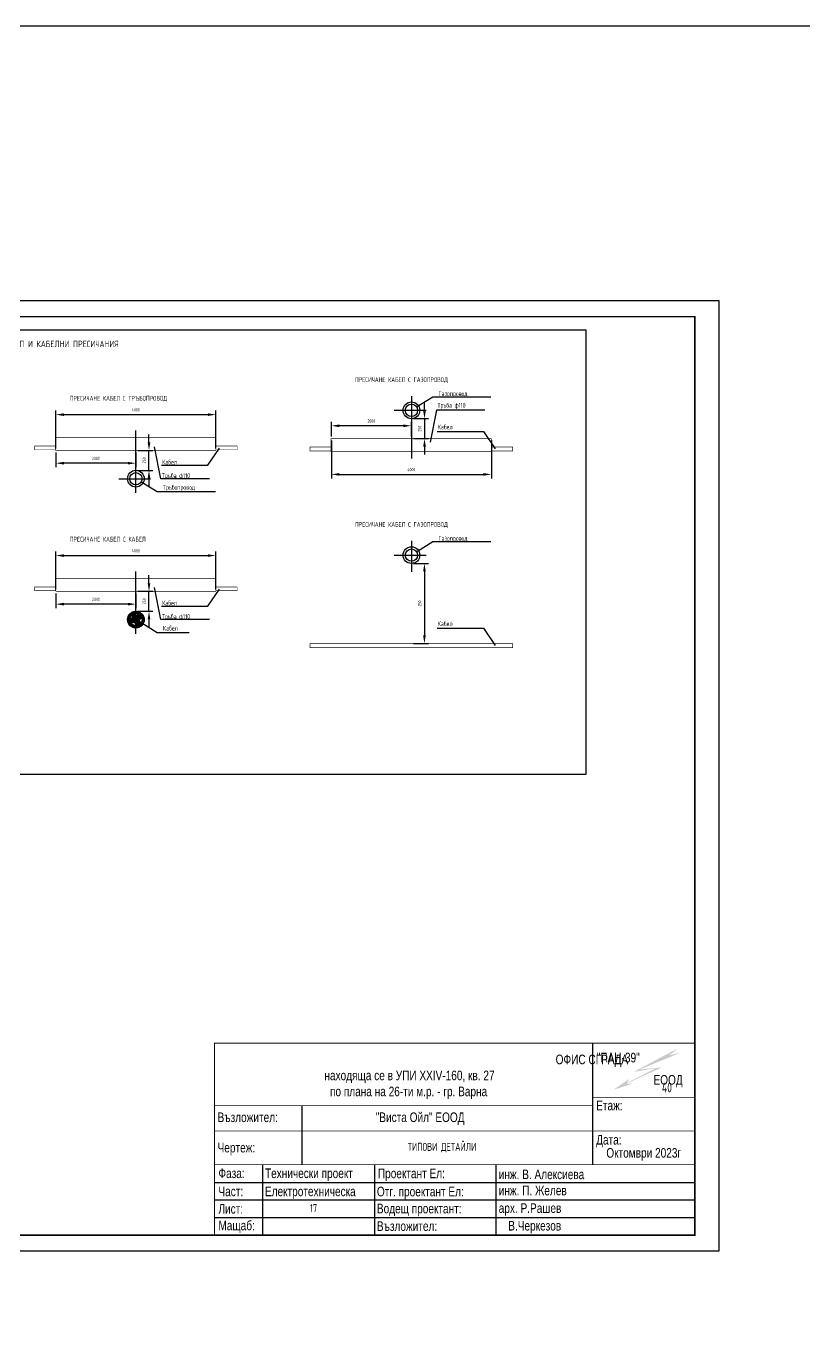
# Model space of a CAD drawing. Extents: x 25325 to 182345, y 3956 to 147305.
# Drawn here: x 38779 to 41209, y 17191 to 21264 of the extents above; entities that cross this region are included whole.
import ezdxf

# ---------------------------------------------------------------- set-up
doc = ezdxf.new("R2010")
doc.units = 0
doc.header["$MEASUREMENT"] = 0
doc.header["$PDMODE"] = 32
doc.header["$PDSIZE"] = 5
doc.layers.get('0').update_dxf_attribs({"linetype": 'CONTINUOUS'})
doc.layers.get('DEFPOINTS').update_dxf_attribs({"linetype": 'CONTINUOUS'})
doc.layers.add('CAT6A UNDERGROUND PORTS ROUTING', color=1, linetype='CONTINUOUS')
doc.layers.add('ELSH', color=111, linetype='CONTINUOUS')
doc.styles.add('ARIAL', font='arial.ttf', dxfattribs={"width": 0.75})
doc.styles.get("Standard").update_dxf_attribs({"font": 'simplex.shx', "width": 0.7, "height": 10})
doc.styles.add('Tabla_100', font='simplex.shx', dxfattribs={"width": 0.7, "height": 20})
doc.dimstyles.get("Standard").update_dxf_attribs({"dimtxt": 0.18, "dimasz": 0.18, "dimexe": 0.18, "dimexo": 0.0625, "dimgap": 0.09, "dimtad": 0, "dimtih": 1, "dimtoh": 1, "dimdec": 4, "dimzin": 0, "dimdsep": 46, "dimtxsty": 'Standard', "dimcen": 0.09, "dimadec": 0, "dimazin": 0, "dimtfac": 1, "dimtdec": 4, "dimtofl": 0, "dimtmove": 0, "dimatfit": 3, "dimfxl": 1, "dimtolj": 1, "dimtzin": 0, "dimarcsym": 0})
pattern_1 = [(45, (34898.2052, 17118.3381), (-1.122532, 1.122532), [])]

# ---------------------------------------------------------------- blocks, each defined once
blk = doc.blocks.new('A3_M100')
at = {"ltscale": 30}
blk.add_lwpolyline([(0, 2970), (4200, 2970), (4200, 0), (0, 0)], close=True, dxfattribs=at)
at = {"const_width": 3}
blk.add_lwpolyline([(4150, 2920), (200, 2920), (200, 50), (4150, 50)], close=True, dxfattribs=at)
blk = doc.blocks.new('*D104')
at = {"layer": 'DEFPOINTS', "color": 0}
for p in [(39371.9, 19610), (38872.1, 19497.8), (39371.9, 19497.8)]:
    blk.add_point(p, dxfattribs=at)
at = {"layer": 'ELSH', "color": 0, "lineweight": -2}
for p, q in [((38872.1, 19504.1), (38872.1, 19622.5)), ((38897.1, 19610), (39346.9, 19610)), ((39371.9, 19504.1), (39371.9, 19622.5))]:
    blk.add_line(p, q, dxfattribs=at)
at = {"layer": 'ELSH', "color": 0}
for points in [[(38897.1, 19614.1), (38897.1, 19605.8), (38872.1, 19610)], [(39346.9, 19614.1), (39346.9, 19605.8), (39371.9, 19610)]]:
    blk.add_solid(points, dxfattribs=at)
at = {"layer": 'ELSH', "color": 0, "insert": (39122, 19625), "char_height": 10, "attachment_point": 5}
blk.add_mtext('\\A1;4000', dxfattribs=at)
blk = doc.blocks.new('*D105')
at = {"layer": 'DEFPOINTS', "color": 0}
for p in [(38872.1, 19497.8), (39122, 19497.8), (38872.1, 19458.2)]:
    blk.add_point(p, dxfattribs=at)
at = {"layer": 'ELSH', "color": 0, "lineweight": -2}
for p, q in [((38872.1, 19491.6), (38872.1, 19445.7)), ((39122, 19491.6), (39122, 19445.7)), ((39097, 19458.2), (38897.1, 19458.2))]:
    blk.add_line(p, q, dxfattribs=at)
at = {"layer": 'ELSH', "color": 0}
for points in [[(38897.1, 19462.4), (38897.1, 19454), (38872.1, 19458.2)], [(39097, 19462.4), (39097, 19454), (39122, 19458.2)]]:
    blk.add_solid(points, dxfattribs=at)
at = {"layer": 'ELSH', "color": 0, "insert": (38997.1, 19473.2), "char_height": 10, "attachment_point": 5}
blk.add_mtext('\\A1;2000', dxfattribs=at)
blk = doc.blocks.new('*D106')
at = {"layer": 'DEFPOINTS', "color": 0}
for p in [(39122.3, 19498.4), (39163.1, 19498.4), (39122.3, 19435.9)]:
    blk.add_point(p, dxfattribs=at)
at = {"layer": 'ELSH', "color": 0, "lineweight": -2}
for p, q in [((39163.1, 19523.4), (39163.1, 19548.4)), ((39128.5, 19498.4), (39175.6, 19498.4)), ((39163.1, 19435.9), (39163.1, 19498.4)), ((39128.5, 19435.9), (39175.6, 19435.9)), ((39163.1, 19410.9), (39163.1, 19385.9))]:
    blk.add_line(p, q, dxfattribs=at)
at = {"layer": 'ELSH', "color": 0}
for points in [[(39158.9, 19523.4), (39167.3, 19523.4), (39163.1, 19498.4)], [(39158.9, 19410.9), (39167.3, 19410.9), (39163.1, 19435.9)]]:
    blk.add_solid(points, dxfattribs=at)
at = {"layer": 'ELSH', "color": 0, "insert": (39148.1, 19467.1), "char_height": 10, "attachment_point": 5, "rotation": 90}
blk.add_mtext('\\A1;250', dxfattribs=at)
blk = doc.blocks.new('*D107')
at = {"layer": 'DEFPOINTS', "color": 0}
for p in [(39371.9, 20050.2), (38872.1, 19938.1), (39371.9, 19938.1)]:
    blk.add_point(p, dxfattribs=at)
at = {"layer": 'ELSH', "color": 0, "lineweight": -2}
for p, q in [((38872.1, 19944.3), (38872.1, 20062.7)), ((38897.1, 20050.2), (39346.9, 20050.2)), ((39371.9, 19944.3), (39371.9, 20062.7))]:
    blk.add_line(p, q, dxfattribs=at)
at = {"layer": 'ELSH', "color": 0}
for points in [[(38897.1, 20054.4), (38897.1, 20046.1), (38872.1, 20050.2)], [(39346.9, 20054.4), (39346.9, 20046.1), (39371.9, 20050.2)]]:
    blk.add_solid(points, dxfattribs=at)
at = {"layer": 'ELSH', "color": 0, "insert": (39122, 20065.2), "char_height": 10, "attachment_point": 5}
blk.add_mtext('\\A1;4000', dxfattribs=at)
blk = doc.blocks.new('*D108')
at = {"layer": 'DEFPOINTS', "color": 0}
for p in [(38872.1, 19938.1), (39122, 19938.1), (38872.1, 19898.5)]:
    blk.add_point(p, dxfattribs=at)
at = {"layer": 'ELSH', "color": 0, "lineweight": -2}
for p, q in [((38872.1, 19931.8), (38872.1, 19886)), ((39122, 19931.8), (39122, 19886)), ((39097, 19898.5), (38897.1, 19898.5))]:
    blk.add_line(p, q, dxfattribs=at)
at = {"layer": 'ELSH', "color": 0}
for points in [[(38897.1, 19902.6), (38897.1, 19894.3), (38872.1, 19898.5)], [(39097, 19902.6), (39097, 19894.3), (39122, 19898.5)]]:
    blk.add_solid(points, dxfattribs=at)
at = {"layer": 'ELSH', "color": 0, "insert": (38997.1, 19913.5), "char_height": 10, "attachment_point": 5}
blk.add_mtext('\\A1;2000', dxfattribs=at)
blk = doc.blocks.new('*D109')
at = {"layer": 'DEFPOINTS', "color": 0}
for p in [(39122.3, 19938.6), (39163.1, 19938.6), (39122.3, 19876.2)]:
    blk.add_point(p, dxfattribs=at)
at = {"layer": 'ELSH', "color": 0, "lineweight": -2}
for p, q in [((39163.1, 19963.6), (39163.1, 19988.6)), ((39128.5, 19938.6), (39175.6, 19938.6)), ((39163.1, 19876.2), (39163.1, 19938.6)), ((39128.5, 19876.2), (39175.6, 19876.2)), ((39163.1, 19851.2), (39163.1, 19826.2))]:
    blk.add_line(p, q, dxfattribs=at)
at = {"layer": 'ELSH', "color": 0}
for points in [[(39158.9, 19963.6), (39167.3, 19963.6), (39163.1, 19938.6)], [(39158.9, 19851.2), (39167.3, 19851.2), (39163.1, 19876.2)]]:
    blk.add_solid(points, dxfattribs=at)
at = {"layer": 'ELSH', "color": 0, "insert": (39148.1, 19907.4), "char_height": 10, "attachment_point": 5, "rotation": 90}
blk.add_mtext('\\A1;250', dxfattribs=at)
blk = doc.blocks.new('*D111')
at = {"layer": 'DEFPOINTS', "color": 0}
for p in [(39732.7, 20015.4), (39732.7, 19975.8), (39982.6, 19975.8)]:
    blk.add_point(p, dxfattribs=at)
at = {"layer": 'ELSH', "color": 0, "lineweight": -2}
for p, q in [((39732.7, 19982), (39732.7, 20027.9)), ((39957.6, 20015.4), (39757.7, 20015.4)), ((39982.6, 19982), (39982.6, 20027.9))]:
    blk.add_line(p, q, dxfattribs=at)
at = {"layer": 'ELSH', "color": 0}
for points in [[(39757.7, 20019.6), (39757.7, 20011.3), (39732.7, 20015.4)], [(39957.6, 20019.6), (39957.6, 20011.3), (39982.6, 20015.4)]]:
    blk.add_solid(points, dxfattribs=at)
at = {"layer": 'ELSH', "color": 0, "insert": (39857.7, 20030.4), "char_height": 10, "attachment_point": 5}
blk.add_mtext('\\A1;2000', dxfattribs=at)
blk = doc.blocks.new('*D112')
at = {"layer": 'DEFPOINTS', "color": 0}
for p in [(39732.7, 19975.8), (40232.5, 19975.8), (40232.5, 19863.6)]:
    blk.add_point(p, dxfattribs=at)
at = {"layer": 'ELSH', "color": 0, "lineweight": -2}
for p, q in [((39732.7, 19969.5), (39732.7, 19851.1)), ((40232.5, 19969.5), (40232.5, 19851.1)), ((39757.7, 19863.6), (40207.5, 19863.6))]:
    blk.add_line(p, q, dxfattribs=at)
at = {"layer": 'ELSH', "color": 0}
for points in [[(39757.7, 19867.8), (39757.7, 19859.5), (39732.7, 19863.6)], [(40207.5, 19867.8), (40207.5, 19859.5), (40232.5, 19863.6)]]:
    blk.add_solid(points, dxfattribs=at)
at = {"layer": 'ELSH', "color": 0, "insert": (39982.6, 19878.6), "char_height": 10, "attachment_point": 5}
blk.add_mtext('\\A1;4000', dxfattribs=at)
blk = doc.blocks.new('*D113')
at = {"layer": 'DEFPOINTS', "color": 0}
for p in [(39982.9, 20037.7), (39982.9, 19975.2), (40023.7, 19975.2)]:
    blk.add_point(p, dxfattribs=at)
at = {"layer": 'ELSH', "color": 0, "lineweight": -2}
for p, q in [((40023.7, 20062.7), (40023.7, 20087.7)), ((39989.1, 20037.7), (40036.2, 20037.7)), ((40023.7, 20037.7), (40023.7, 19975.2)), ((39989.1, 19975.2), (40036.2, 19975.2)), ((40023.7, 19950.2), (40023.7, 19925.2))]:
    blk.add_line(p, q, dxfattribs=at)
at = {"layer": 'ELSH', "color": 0}
for points in [[(40019.5, 20062.7), (40027.9, 20062.7), (40023.7, 20037.7)], [(40019.5, 19950.2), (40027.9, 19950.2), (40023.7, 19975.2)]]:
    blk.add_solid(points, dxfattribs=at)
at = {"layer": 'ELSH', "color": 0, "insert": (40008.7, 20006.5), "char_height": 10, "attachment_point": 5, "rotation": 90}
blk.add_mtext('\\A1;250', dxfattribs=at)
blk = doc.blocks.new('*D114')
at = {"layer": 'DEFPOINTS', "color": 0}
for p in [(39983.1, 19585.3), (39983.1, 19335.3), (40023.4, 19335.3)]:
    blk.add_point(p, dxfattribs=at)
at = {"layer": 'ELSH', "color": 0, "lineweight": -2}
for p, q in [((39989.3, 19585.3), (40035.9, 19585.3)), ((40023.4, 19560.3), (40023.4, 19360.3)), ((39989.3, 19335.3), (40035.9, 19335.3))]:
    blk.add_line(p, q, dxfattribs=at)
at = {"layer": 'ELSH', "color": 0}
for points in [[(40019.3, 19560.3), (40027.6, 19560.3), (40023.4, 19585.3)], [(40019.3, 19360.3), (40027.6, 19360.3), (40023.4, 19335.3)]]:
    blk.add_solid(points, dxfattribs=at)
at = {"layer": 'ELSH', "color": 0, "insert": (40008.4, 19460.3), "char_height": 10, "attachment_point": 5, "rotation": 90}
blk.add_mtext('\\A1;250', dxfattribs=at)
blk = doc.blocks.new('AS_VO_EL_LOGO')
for points in [[(-52.2, 584), (-191, 510.1), (-45.8, 569.2), (-79.2, 562.1)], [(-120, 522.6), (-238.9, 461.7), (-103.9, 523.8)], [(-190, 510.3), (-178, 516.7), (-103.9, 524.1), (-190.3, 510.3)], [(-253.9, 454.3), (-205.1, 488.3), (-212.8, 473.5), (-195.5, 472.9)]]:
    blk.add_hatch(color=256).paths.add_polyline_path(points)
for p, q in [((-320, 600), (-320, 220)), ((-1227.8, 404.5), (-1227.8, 220.8)), ((-1350, 220), (-1350, 0)), ((-1000, 220), (-1000, 0)), ((-620.6, 0), (-620.6, 220.1)), ((-1500, 165), (0, 165)), ((-1500, 110), (0, 110)), ((-1500, 55), (0, 55))]:
    blk.add_line(p, q)
at = {"const_width": 3}
blk.add_lwpolyline([(0, 600), (-1500, 600), (-1500, 0), (0, 0)], close=True, dxfattribs=at)
at = {"const_width": 2.1, "flags": 128}
for points in [[(-320, 430), (1, 430)], [(-320, 405), (-1500, 405)], [(-1500, 325), (0, 325)], [(0, 220), (-1500, 220)]]:
    blk.add_lwpolyline(points, dxfattribs=at)
at = {"char_height": 30, "attachment_point": 1, "style": 'ARIAL'}
for s, insert in [('{\\fArial|b0|i0|c204|p34;^I^I^I^I^I              ОФИС СГРАДА\\Pнаходяща се в УПИ }XXIV-160, {\\fArial|b0|i0|c204|p34;кв. 27\\P  по плана на 26-ти м.р. - гр. Варна}', (-1156.9, 564.1)), ('\\fArial|b0|i0|c204|p34;"ПАН-39" ', (-306.1, 569.8)), ('\\fArial|b0|i0|c204|p34;ЕООД', (-129, 500.3)), ('Етаж:', (-308, 420.1)), ('Възложител:', (-1490.6, 383.4)), ('{\\fArial|b0|i0|c204|p34;"Виста Ойл" ЕООД}', (-996.6, 383.4)), ('Чертеж:', (-1490.6, 288.6)), ('Дата:', (-308, 313.1)), ('{\\fArial|b0|i0|c204|p34;Октомври 2023г}', (-276.3, 272.2)), ('Фаза:', (-1488, 208.4)), ('{\\fArial|b0|i0|c204|p34;Технически проект}', (-1342.6, 208.4)), ('{\\fArial|b0|i0|c204|p34;Проектант Ел:}', (-989.8, 208)), ('{\\fArial|b0|i0|c204|p34;инж. В.} {\\fArial|b0|i0|c204|p34;Алексиева}', (-612.5, 205)), ('Част:', (-1488, 151.8)), ('{\\fArial|b0|i0|c204|p34;Електротехническа}', (-1342.6, 151.8)), ('Отг. проектант Ел:', (-993, 151.3)), ('{\\fArial|b0|i0|c204|p34;инж. П. Желев}', (-612.5, 154.6)), ('Лист:', (-1488, 97.4)), ('Водещ проектант:', (-993, 98.2)), ('{\\fArial|b0|i0|c204|p34;арх. Р.Рашев}', (-612.5, 99.5)), ('Мащаб:', (-1488, 45.3)), ('Възложител:', (-993, 43.3)), ('{\\fArial|b0|i0|c204|p34;В.Черкезов}', (-582.7, 44.5))]:
    blk.add_mtext(s, dxfattribs=dict(at, insert=insert))

msp = doc.modelspace()

# ---------------------------------------------------------------- hatches: boundary and pattern name
at = {"layer": 'ELSH'}
h = msp.add_hatch(dxfattribs=at)
h.set_pattern_fill('ANSI37', color=256, scale=0.5, style=0)
h.set_pattern_definition([(45, (34898.2052, 17118.3381), (-1.122532, 1.122532), []), (135, (34898.2052, 17118.3381), (-1.122532, -1.122532), [])])
edge = h.paths.add_edge_path()
edge.add_arc((39122.22, 19409.84), 26.14, 0, 360)
edge = h.paths.add_edge_path(flags=16)
edge.add_arc((39122.22, 19409.86), 19.26, 0, 360)
h = msp.add_hatch(dxfattribs=at)
h.set_pattern_fill('ANSI31', color=256, scale=0.5, style=0)
h.set_pattern_definition(pattern_1)
edge = h.paths.add_edge_path()
edge.add_arc((39112.51, 19407.69), 7.81, 0, 360)
h = msp.add_hatch(dxfattribs=at)
h.set_pattern_fill('ANSI31', color=256, scale=0.5, style=0)
h.set_pattern_definition(pattern_1)
edge = h.paths.add_edge_path()
edge.add_arc((39116.27, 19420.56), 5.64, 0, 360)
h = msp.add_hatch(dxfattribs=at)
h.set_pattern_fill('ANSI31', color=256, scale=0.5, style=0)
h.set_pattern_definition(pattern_1)
edge = h.paths.add_edge_path()
edge.add_arc((39126.83, 19401.48), 7.81, 0, 360)
h = msp.add_hatch(dxfattribs=at)
h.set_pattern_fill('ANSI31', color=256, scale=0.5, style=0)
h.set_pattern_definition(pattern_1)
edge = h.paths.add_edge_path()
edge.add_arc((39130.16, 19416.8), 7.81, 0, 360)

# ---------------------------------------------------------------- linework, layer by layer
at = {"layer": 'CAT6A UNDERGROUND PORTS ROUTING'}
msp.add_lwpolyline([(41729.83, 21264.26), (25324.54, 21264.26), (25324.54, 3956.14), (41729.83, 3956.14)], close=True, dxfattribs=at)
at = {"layer": 'ELSH'}
for p, q in [((39982.92, 20108.29), (39982.92, 19913.11)), ((40049.2, 20104.83), (40001.32, 20075.23)), ((40231, 20104.83), (40049.2, 20104.83)), ((39929.1, 20063.78), (40028.38, 20063.78)), ((40061.18, 20063.71), (40040.98, 19963.83)), ((40212.3, 20063.71), (40061.18, 20063.71)), ((39122.31, 19805.58), (39122.31, 20000.76)), ((40062.84, 19997.2), (40207.81, 19997.2)), ((40207.81, 19997.2), (40244.25, 19943.57)), ((39200.57, 19850.16), (39180.37, 19950.04)), ((39347.2, 19892), (39383.65, 19945.63)), ((39202.24, 19892), (39347.2, 19892)), ((39068.5, 19850.09), (39167.78, 19850.09)), ((39351.7, 19850.16), (39200.57, 19850.16)), ((39188.6, 19809.04), (39140.72, 19838.64)), ((39370.4, 19809.04), (39188.6, 19809.04)), ((39982.92, 19655.92), (39982.92, 19559.04)), ((40049.2, 19652.47), (40001.32, 19622.86)), ((40231, 19652.47), (40049.2, 19652.47)), ((39929.1, 19611.42), (40028.38, 19611.42)), ((39122.31, 19365.31), (39122.31, 19560.49)), ((39200.57, 19409.89), (39180.37, 19509.77)), ((39347.2, 19451.73), (39383.65, 19505.36)), ((39202.24, 19451.73), (39347.2, 19451.73)), ((39188.6, 19368.77), (39140.72, 19398.37)), ((39351.7, 19409.89), (39200.57, 19409.89)), ((39288.32, 19368.77), (39188.6, 19368.77)), ((40062.84, 19382.64), (40207.81, 19382.64)), ((40207.81, 19382.64), (40244.25, 19329.02))]:
    msp.add_line(p, q, dxfattribs=at)
msp.add_lwpolyline([(36743.46, 20314.96), (40528.04, 20314.96), (40528.04, 18926.42), (36743.46, 18926.42)], close=True, dxfattribs=at)
at = {"layer": 'ELSH', "const_width": 2}
for points in [[(38871.39, 19938.08), (38871.39, 19979.2), (39371.9, 19979.2), (39371.9, 19938.82)], [(39731.99, 19975.79), (39731.99, 19934.67), (40232.5, 19934.67), (40232.5, 19975.04)], [(39732.74, 19975.16), (40232.5, 19975.16)], [(38871.39, 19940.32), (38805.55, 19940.32), (38805.55, 19952.28), (38872.14, 19952.28)], [(38872.14, 19938.7), (39371.9, 19938.7)], [(39372.65, 19940.32), (39438.48, 19940.32), (39438.48, 19952.28), (39371.9, 19952.28)], [(39731.99, 19948.88), (39666.15, 19948.88), (39666.15, 19936.92), (39732.74, 19936.92)], [(40233.25, 19948.88), (40299.09, 19948.88), (40299.09, 19936.92), (40232.5, 19936.92)], [(38871.39, 19500.05), (38805.55, 19500.05), (38805.55, 19512.01), (38872.14, 19512.01)], [(38871.39, 19497.81), (38871.39, 19538.93), (39371.9, 19538.93), (39371.9, 19498.56)], [(39372.65, 19500.05), (39438.48, 19500.05), (39438.48, 19512.01), (39371.9, 19512.01)], [(38872.14, 19498.44), (39371.9, 19498.44)], [(40233.25, 19334.32), (39666.15, 19334.32), (39666.15, 19322.36), (40234, 19322.36)], [(40233.25, 19334.32), (40299.09, 19334.32), (40299.09, 19322.36), (40232.5, 19322.36)]]:
    msp.add_lwpolyline(points, dxfattribs=at)
at = {"layer": 'ELSH'}
for centre, radius in [((39982.83, 20063.76), 26.14), ((39982.83, 20063.74), 19.26), ((39122.22, 19850.11), 26.14), ((39122.22, 19850.12), 19.26), ((39982.83, 19611.4), 26.14), ((39982.83, 19611.38), 19.26), ((39122.22, 19409.84), 26.14), ((39122.22, 19409.86), 19.26), ((39112.51, 19407.69), 7.81), ((39116.27, 19420.56), 5.64), ((39126.83, 19401.48), 7.81), ((39130.16, 19416.8), 7.81)]:
    msp.add_circle(centre, radius, dxfattribs=at)

# ---------------------------------------------------------------- block references
at = {"layer": 'ELSH', "xscale": 1.5}
msp.add_blockref('A3_M100', (34642.95, 17436.62), dxfattribs=at)
at = {"layer": 'ELSH'}
msp.add_blockref('AS_VO_EL_LOGO', (40867.95, 17486.62), dxfattribs=at)

# ---------------------------------------------------------------- texts
at = {"layer": 'ELSH', "insert": (38212.1, 20281.09), "char_height": 20, "attachment_point": 1, "style": 'Tabla_100'}
msp.add_mtext('ДЕТАЙЛИ ЗА ПОЛАГАНЕ НА КАБЕЛИ НН В ИЗКОП И КАБЕЛНИ ПРЕСИЧАНИЯ', dxfattribs=at)
at = {"layer": 'ELSH'}
for s, insert, char_height, attachment_point in [('ПРЕСИЧАНЕ КАБЕЛ С ГАЗОПРОВОД', (39806.59, 20166.99), 15, 1), ('ПРЕСИЧАНЕ КАБЕЛ С ТРЪБОПРОВОД', (38915.68, 20108.93), 15, 1), ('Тръба ф110', (40064.17, 20067.67), 15, 7), ('Газопровод', (40067.16, 20104.31), 15, 7), ('Кабел ', (40064.84, 20004.26), 15, 7), ('Кабел ', (39204.24, 19909.61), 15, 1), ('Тръба ф110', (39203.57, 19867.35), 15, 1), ('Тръбопровод', (39206.56, 19830.72), 15, 1), ('ПРЕСИЧАНЕ КАБЕЛ С ГАЗОПРОВОД', (39806.59, 19714.63), 15, 1), ('ПРЕСИЧАНЕ КАБЕЛ С КАБЕЛ', (38915.68, 19668.67), 15, 1), ('Газопровод', (40067.16, 19651.94), 15, 7), ('Кабел ', (39204.24, 19469.34), 15, 1), ('Тръба ф110', (39203.57, 19427.08), 15, 1), ('Кабел ', (40064.84, 19389.7), 15, 7), ('Кабел', (39206.56, 19390.45), 15, 1), ('{\\Fsimplex|c204;40}', (40765.19, 17962.94), 30, 1)]:
    msp.add_mtext(s, dxfattribs=dict(at, insert=insert, char_height=char_height, attachment_point=attachment_point))
at = {"layer": 'ELSH', "char_height": 25, "attachment_point": 2, "rotation": 0}
for s, insert in [('ТИПОВИ ДЕТАЙЛИ', (40078.45, 17774.98)), ('{\\Fsimplex|c204;17}', (39677.04, 17583.73))]:
    msp.add_mtext(s, dxfattribs=dict(at, insert=insert))

# ---------------------------------------------------------------- dimensions: what is measured, and where the dimension line sits
at = {"layer": 'ELSH'}
for base, p1, p2, angle, text, picture, middle in [((40023.7, 19975.22), (39982.89, 20037.71), (39982.89, 19975.22), 90, '250', '*D113', (40008.7, 20006.46)), ((39732.74, 20015.42), (39982.62, 19975.79), (39732.74, 19975.79), 180, '2000', '*D111', (39857.68, 20030.42)), ((39163.09, 19938.65), (39122.29, 19876.16), (39122.29, 19938.65), 90, '250', '*D109', (39148.09, 19907.4)), ((40232.5, 19863.65), (39732.74, 19975.79), (40232.5, 19975.79), 180, '4000', '*D112', (39982.62, 19878.65)), ((39163.09, 19498.38), (39122.29, 19435.89), (39122.29, 19498.38), 90, '250', '*D106', (39148.09, 19467.14))]:
    dim = msp.add_linear_dim(base=base, p1=p1, p2=p2, angle=angle, text=text, dimstyle='Standard', override={"dimtxt": 25, "dimasz": 25, "dimexe": 12.5, "dimexo": 6.25, "dimgap": 10, "dimtad": 1, "dimtih": 0, "dimtoh": 0, "dimdec": 1, "dimzin": 8, "dimlunit": 6, "dimcen": 25, "dimtdec": 1, "dimtofl": 1}, dxfattribs=at)
    dim.commit()
    dim.dimension.update_dxf_attribs({"geometry": picture, "text_midpoint": middle})
for base, p1, p2, text, picture, middle in [((39371.9, 20050.22), (38872.14, 19938.08), (39371.9, 19938.08), '4000', '*D107', (39122.02, 20065.22)), ((38872.14, 19898.45), (39122.02, 19938.08), (38872.14, 19938.08), '2000', '*D108', (38997.08, 19913.45)), ((39371.9, 19609.95), (38872.14, 19497.81), (39371.9, 19497.81), '4000', '*D104', (39122.02, 19624.95)), ((38872.14, 19458.18), (39122.02, 19497.81), (38872.14, 19497.81), '2000', '*D105', (38997.08, 19473.18))]:
    dim = msp.add_linear_dim(base=base, p1=p1, p2=p2, text=text, dimstyle='Standard', override={"dimtxt": 25, "dimasz": 25, "dimexe": 12.5, "dimexo": 6.25, "dimgap": 10, "dimtad": 1, "dimtih": 0, "dimtoh": 0, "dimdec": 1, "dimzin": 8, "dimlunit": 6, "dimcen": 25, "dimtdec": 1, "dimtofl": 1}, dxfattribs=at)
    dim.commit()
    dim.dimension.update_dxf_attribs({"geometry": picture, "text_midpoint": middle})
dim = msp.add_linear_dim(base=(40023.42, 19335.29), p1=(39983.07, 19585.29), p2=(39983.07, 19335.29), angle=90, dimstyle='Standard', override={"dimtxt": 25, "dimasz": 25, "dimexe": 12.5, "dimexo": 6.25, "dimgap": 10, "dimtad": 1, "dimtih": 0, "dimtoh": 0, "dimdec": 1, "dimzin": 8, "dimlunit": 6, "dimcen": 25, "dimtdec": 1, "dimtofl": 1}, dxfattribs=at)
dim.commit()
dim.dimension.update_dxf_attribs({"geometry": '*D114', "text_midpoint": (40008.42, 19460.29)})

doc.saveas('drawing.dxf')
